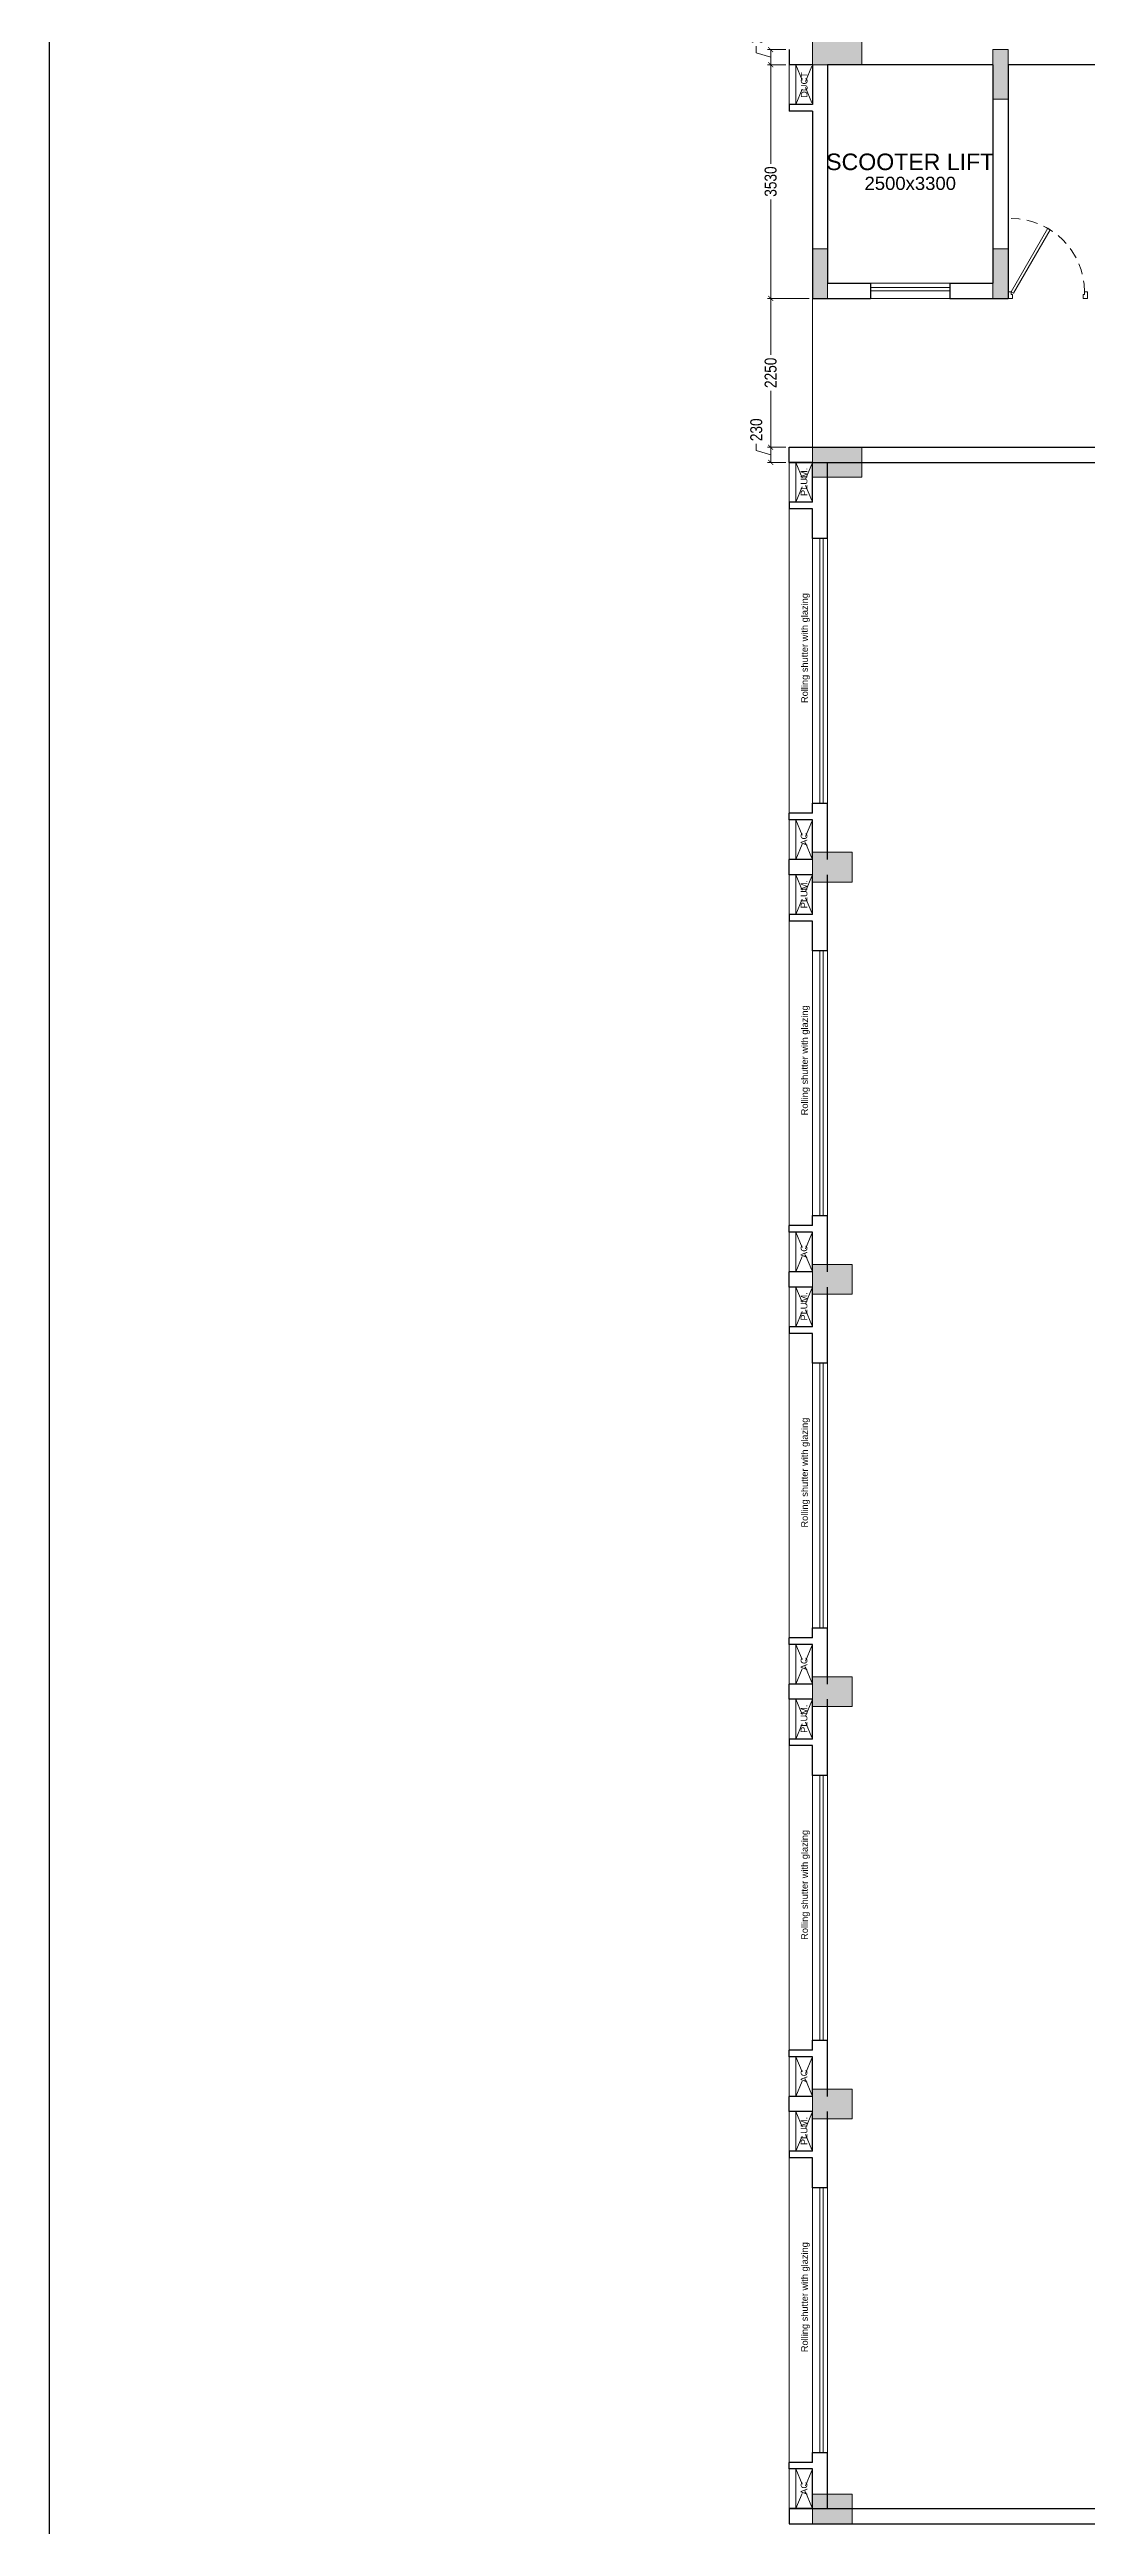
# Model space of a CAD drawing. Header units: metres. Extents: x 9819 to 10514, y 4405 to 4599.
# Drawn here: x 9907.86 to 9923.55, y 4426.81 to 4464.24 of the extents above; entities that cross this region are included whole.
import ezdxf
from ezdxf.enums import TextEntityAlignment as Align

# ---------------------------------------------------------------- set-up
doc = ezdxf.new("R2010")
doc.units = ezdxf.units.M
doc.header["$MEASUREMENT"] = 0
doc.header["$PDMODE"] = 35
doc.header["$PDSIZE"] = 0.3
doc.linetypes.add('DASHED2', pattern=[0.375, 0.25, -0.125])
doc.linetypes.add('HIDDEN', pattern=[0.375, 0.25, -0.125])
doc.layers.add('A_COL. NO', color=4, linetype='Continuous')
for name, color, linetype, lineweight in [('A_DOOR-WIN', 23, 'Continuous', 9), ('A_DOTTED', 8, 'HIDDEN', 0), ('A_EXCAVATION', 15, 'Continuous', 20), ('A_EXT DIM', 7, 'Continuous', 5), ('A_LEDGE', 252, 'Continuous', 15), ('A_SILL 0.09', 9, 'Continuous', 9), ('A_STAIRS', 21, 'Continuous', 9), ('A_TEXT', 7, 'Continuous', 5), ('A_WALL', 7, 'Continuous', 30), ('COLUMN-FINAL', 210, 'Continuous', 20), ('Doorline', 251, 'DASHED2', 13)]:
    doc.layers.add(name, color=color, linetype=linetype, lineweight=lineweight)
doc.layers.get('A_COL. NO').off()
doc.styles.add('A', font='ARIALN.TTF')
doc.styles.get("Standard").update_dxf_attribs({"font": 'arial.ttf'})
doc.dimstyles.new('DIM IN MM', dxfattribs={"dimtxt": 0.18, "dimasz": 0.075, "dimexe": 0.05, "dimexo": 0.05, "dimgap": 0.05, "dimtad": 0, "dimdec": 0, "dimlfac": 1000, "dimzin": 3, "dimdsep": 46, "dimtxsty": 'A', "dimblk1": 'ARCHTICK', "dimblk2": 'ARCHTICK', "dimsah": 1, "dimcen": 0, "dimclrd": 256, "dimclre": 256, "dimclrt": 256, "dimadec": 0, "dimazin": 0, "dimtfac": 1, "dimtdec": 0, "dimtofl": 0, "dimtmove": 1, "dimatfit": 3, "dimfxl": 1, "dimtolj": 1, "dimtzin": 0, "dimlwd": -1, "dimlwe": -1, "dimarcsym": 0})

# ---------------------------------------------------------------- blocks, each defined once
blk = doc.blocks.new('Typical shops Gr.')
at = {"layer": 'A_DOOR-WIN'}
for p, q in [((30.09499999999862, -1.079999999999018), (30.09500000000226, -5.079999999999018)), ((30.14499999999862, -1.079999999999018), (30.14500000000226, -5.079999999999018)), ((0.4650000000019645, -5.380000000000109), (0.4649999999983265, -1.380000000000109)), ((0.5150000000019646, -5.380000000000109), (0.5149999999983265, -1.380000000000109))]:
    blk.add_line(p, q, dxfattribs=at)
at = {"layer": 'A_DOTTED'}
for p, q in [((0.1000000000003638, -0.8299999999999272), (0.3500000000003638, -0.2299999999995634)), ((0.1000000000003638, -0.2299999999995634), (0.3500000000003638, -0.8299999999999272)), ((30.51000000000022, -0.2299999999995634), (30.26000000000022, -0.8299999999999272)), ((30.51000000000022, -0.8299999999999272), (30.26000006726281, -0.2299999999995634)), ((0.1000000000003638, -6.229999999999563), (0.3500000000003638, -5.6299999999992)), ((0.1000000000003638, -5.6299999999992), (0.3499999327377736, -6.229999999999563)), ((30.51000000000022, -5.6299999999992), (30.26000000000022, -6.229999999999563)), ((30.51000000000022, -6.229999999999563), (30.26000000000022, -5.6299999999992))]:
    blk.add_line(p, q, dxfattribs=at)
at = {"layer": 'A_LEDGE'}
for p, q in [((0, -0.8299999999999272), (0, -0.2299999999995634)), ((0.1000000000003638, -0.8299999999999272), (0.1000000000003638, -0.2299999999995634)), ((30.51000000000022, -0.8299999999999272), (30.51000000000022, -0.2299999999995634)), ((30.61000000000058, -0.8299999999999272), (30.61000000000058, -0.2299999999995634)), ((0, -5.6299999999992), (0, -6.229999999999563)), ((0.1000000000003638, -5.6299999999992), (0.1000000000003638, -6.229999999999563)), ((30.51000000000022, -5.6299999999992), (30.51000000000022, -6.229999999999563)), ((30.61000000000058, -5.6299999999992), (30.61000000000058, -6.229999999999563))]:
    blk.add_line(p, q, dxfattribs=at)
at = {"layer": 'A_SILL 0.09'}
for p, q in [((30.03000000000429, -5.079999999999018), (30.03000000000065, -1.079999999999018)), ((30.26000000000022, -1.079999999999018), (30.26000000000386, -5.079999999999018)), ((0.3500000000003638, -5.380000000000109), (0.3499999999967258, -1.380000000000109)), ((0.5799999999962893, -1.380000000000109), (0.5799999999999272, -5.380000000000109))]:
    blk.add_line(p, q, dxfattribs=at)
at = {"layer": 'A_STAIRS'}
for p, q in [((0, -5.529999999998836), (0, -0.930000000000291)), ((30.61000000000058, -5.529999999998836), (30.61000000000058, -0.930000000000291))]:
    blk.add_line(p, q, dxfattribs=at)
at = {"layer": 'A_WALL'}
for p, q in [((0, -0.2299999999995634), (0, 0)), ((30.61000000000058, 0), (30.61000000000058, -0.2299999999995634)), ((0.3500000000003638, -0.2299999999995634), (0, -0.2299999999995634)), ((0.3500000000021828, -0.8300000000008367), (0.3500000000003638, -0.2299999999995634)), ((0.5799999999981083, -1.380000000000109), (0.5799999999999272, -0.2299999999995634)), ((30.03000000000065, -0.2299999999995634), (30.03000000000065, -1.079999999999018)), ((30.26000000000022, -0.2299999999995634), (30.61000000000058, -0.2299999999995634)), ((30.26000000000022, -0.2299999999995634), (30.26000000000022, -0.8299999999999272)), ((0.3500000000003638, -0.8299999999999272), (0, -0.8299999999999272)), ((0, -0.8299999999999272), (0, -0.930000000000291)), ((0.3500000000003638, -0.930000000000291), (0, -0.930000000000291)), ((0.3500000000003638, -1.380000000001019), (0.3500000000021828, -0.9300000000012005)), ((30.26000000000022, -1.079999999999018), (30.03000000000065, -1.079999999999018)), ((30.26000000000022, -0.8299999999999272), (30.61000000000058, -0.8299999999999272)), ((30.26000000000022, -0.930000000000291), (30.61000000000058, -0.930000000000291)), ((30.26000000000022, -0.930000000000291), (30.26000000000022, -1.079999999999018)), ((30.61000000000058, -0.8299999999999272), (30.61000000000058, -0.930000000000291)), ((0.5799999999981083, -1.380000000000109), (0.3499999999985448, -1.380000000000109)), ((30.03000000000247, -5.079999999999018), (30.03000000000065, -6.229999999999563)), ((30.03000000000247, -5.079999999999018), (30.26000000000204, -5.079999999999018)), ((30.26000000000022, -5.079999999998108), (30.2599999999984, -5.529999999997926)), ((0.3500000000003638, -5.529999999998836), (0, -5.529999999998836)), ((0, -5.6299999999992), (0, -5.529999999998836)), ((0.3500000000003638, -5.529999999998836), (0.3500000000003638, -5.380000000000109)), ((0.3500000000003638, -5.380000000000109), (0.5799999999999272, -5.380000000000109)), ((0.5799999999999272, -6.229999999999563), (0.5799999999999272, -5.380000000000109)), ((30.26000000000022, -5.529999999998836), (30.61000000000058, -5.529999999998836)), ((30.61000000000058, -5.6299999999992), (30.61000000000058, -5.529999999998836)), ((0.3500000000003638, -5.6299999999992), (0, -5.6299999999992)), ((0.3500000000003638, -6.229999999999563), (0.3500000000003638, -5.6299999999992)), ((30.2599999999984, -5.62999999999829), (30.26000000000022, -6.229999999999563)), ((30.26000000000022, -5.6299999999992), (30.61000000000058, -5.6299999999992)), ((0.3500000000003638, -6.229999999999563), (0, -6.229999999999563)), ((30.26000000000022, -6.229999999999563), (30.61000000000058, -6.229999999999563))]:
    blk.add_line(p, q, dxfattribs=at)
at = {"layer": 'A_TEXT'}
for s, p in [('PLUM.', (0.2744808729130455, -0.5230493458975616)), ('AC', (30.4355191270879, -0.531425415357262)), ('Rolling shutter with glazing', (0.2816142194569693, -3.034074505945682)), ('Rolling shutter with glazing', (30.39898605339476, -3.427562601829777)), ('AC', (0.2744808729130455, -5.923049345897198)), ('PLUM.', (30.4338138064868, -5.935586397621591))]:
    blk.add_text(s, height=0.1, rotation=90, dxfattribs=at).set_placement(p, align=Align.CENTER)
for s, height, p in [('SHOP', 0.25, (7.920181948744357, -2.854999999999563)), ('SHOP', 0.25, (22.83720608780095, -2.854999999999563)), ('14840x6000', 0.2, (7.920181948744357, -3.154999999999745)), ('14840x6000', 0.2, (22.82066447797661, -3.154999999999745))]:
    blk.add_text(s, height=height, dxfattribs=at).set_placement(p, align=Align.CENTER)
blk = doc.blocks.new('D-900')
at = {"layer": 'A_DOOR-WIN'}
for points in [[(0.4500000013867975, 0.7938010843499796), (0.03500000000349246, 0.07500000002619345), (0.06271281290537445, 0.05899999997927807), (0.4777128142814036, 0.7778010843030643)], [(0, 0.0749999999825377), (0, 0), (0.05000000000291038, 0), (0.0500000000174623, 0.04299999997601844), (0.03500000001804437, 0.04299999997601844), (0.03500000001804437, 0.0749999999825377)], [(0.9000000000087311, 0.0749999999825377), (0.9000000000087311, 0), (0.8500000000058208, 0), (0.8499999999767169, 0.04299999997601844), (0.8649999999906868, 0.04299999997601844), (0.8649999999906868, 0.0749999999825377)]]:
    blk.add_lwpolyline(points, close=True, dxfattribs=at)
at = {"layer": 'Doorline', "ltscale": 0.5}
blk.add_arc((0.03500000001804437, 0.0749999999825377), 0.8299999999726424, 0, 89.99999999833247, dxfattribs=at)
blk = doc.blocks.new('_ARCHTICK')
at = {"color": 0, "linetype": 'ByBlock', "const_width": 0.15}
blk.add_lwpolyline([(-0.5, -0.5), (0.5, 0.5)], dxfattribs=at)
blk = doc.blocks.new('*D3996')
at = {"layer": 'A_EXT DIM', "transparency": 16777216}
for p, q in [((9918.547363722268, 4464.19287801967), (9918.547363722268, 4464.292878019671)), ((9918.764266860058, 4464.127807078334), (9918.547363722268, 4464.19287801967)), ((9918.994538073403, 4464.242807078333), (9918.714266860059, 4464.242807078333)), ((9918.764266860058, 4464.242807078333), (9918.764266860058, 4464.012807078334)), ((9918.994538073403, 4464.012807078334), (9918.714266860059, 4464.012807078334))]:
    blk.add_line(p, q, dxfattribs=at)
at = {"layer": 'Defpoints', "color": 0, "transparency": 16777216}
for p in [(9919.044538073402, 4464.242807078333), (9918.764266860058, 4464.012807078334), (9919.044538073402, 4464.012807078334)]:
    blk.add_point(p, dxfattribs=at)
at = {"layer": 'A_EXT DIM', "transparency": 16777216, "xscale": 0.075, "yscale": 0.075, "zscale": 0.075}
for p, rotation in [((9918.764266860058, 4464.242807078333), 90), ((9918.764266860058, 4464.012807078334), 270)]:
    blk.add_blockref('_ARCHTICK', p, dxfattribs=dict(at, rotation=rotation))
at = {"layer": 'A_EXT DIM', "transparency": 16777216, "insert": (9918.547363722268, 4464.506916218847), "char_height": 0.18, "attachment_point": 5, "rotation": 90, "style": 'A'}
blk.add_mtext('\\A1;230', dxfattribs=at)
blk = doc.blocks.new('*D3997')
at = {"layer": 'A_EXT DIM', "transparency": 16777216}
for p, q in [((9918.994538073403, 4464.012807078334), (9918.714266860059, 4464.012807078334)), ((9918.764266860058, 4464.012807078334), (9918.764266860058, 4462.517895755005)), ((9918.764266860058, 4460.482807078334), (9918.764266860058, 4461.977718401662)), ((9919.344538073403, 4460.482807078334), (9918.714266860059, 4460.482807078334))]:
    blk.add_line(p, q, dxfattribs=at)
at = {"layer": 'Defpoints', "color": 0, "transparency": 16777216}
for p in [(9919.044538073402, 4464.012807078334), (9918.764266860058, 4460.482807078334), (9919.394538073402, 4460.482807078334)]:
    blk.add_point(p, dxfattribs=at)
at = {"layer": 'A_EXT DIM', "transparency": 16777216, "xscale": 0.075, "yscale": 0.075, "zscale": 0.075}
for p, rotation in [((9918.764266860058, 4464.012807078334), 90), ((9918.764266860058, 4460.482807078334), 270)]:
    blk.add_blockref('_ARCHTICK', p, dxfattribs=dict(at, rotation=rotation))
at = {"layer": 'A_EXT DIM', "transparency": 16777216, "insert": (9918.764266860058, 4462.24780707833), "char_height": 0.18, "attachment_point": 5, "rotation": 90, "style": 'A'}
blk.add_mtext('\\A1;3530', dxfattribs=at)
blk = doc.blocks.new('*D3998')
at = {"layer": 'A_EXT DIM', "transparency": 16777216}
for p, q in [((9919.344538073403, 4460.482807078334), (9918.714266860059, 4460.482807078334)), ((9918.764266860058, 4460.482807078334), (9918.764266860058, 4459.629184977377)), ((9918.764266860058, 4458.23280707833), (9918.764266860058, 4459.086429179288)), ((9918.994538073403, 4458.23280707833), (9918.714266860059, 4458.23280707833))]:
    blk.add_line(p, q, dxfattribs=at)
at = {"layer": 'Defpoints', "color": 0, "transparency": 16777216}
for p in [(9919.394538073402, 4460.482807078334), (9918.764266860058, 4458.23280707833), (9919.044538073402, 4458.23280707833)]:
    blk.add_point(p, dxfattribs=at)
at = {"layer": 'A_EXT DIM', "transparency": 16777216, "xscale": 0.075, "yscale": 0.075, "zscale": 0.075}
for p, rotation in [((9918.764266860058, 4460.482807078334), 90), ((9918.764266860058, 4458.23280707833), 270)]:
    blk.add_blockref('_ARCHTICK', p, dxfattribs=dict(at, rotation=rotation))
at = {"layer": 'A_EXT DIM', "transparency": 16777216, "insert": (9918.764266860058, 4459.357807078329), "char_height": 0.18, "attachment_point": 5, "rotation": 90, "style": 'A'}
blk.add_mtext('\\A1;2250', dxfattribs=at)
blk = doc.blocks.new('*D3999')
at = {"layer": 'A_EXT DIM', "transparency": 16777216}
for p, q in [((9918.547363722268, 4458.182878019667), (9918.547363722268, 4458.282878019667)), ((9918.764266860058, 4458.11780707833), (9918.547363722268, 4458.182878019667)), ((9918.994538073403, 4458.23280707833), (9918.714266860059, 4458.23280707833)), ((9918.764266860058, 4458.23280707833), (9918.764266860058, 4458.00280707833)), ((9918.994538073403, 4458.00280707833), (9918.714266860059, 4458.00280707833))]:
    blk.add_line(p, q, dxfattribs=at)
at = {"layer": 'Defpoints', "color": 0, "transparency": 16777216}
for p in [(9919.044538073402, 4458.23280707833), (9918.764266860058, 4458.00280707833), (9919.044538073402, 4458.00280707833)]:
    blk.add_point(p, dxfattribs=at)
at = {"layer": 'A_EXT DIM', "transparency": 16777216, "xscale": 0.075, "yscale": 0.075, "zscale": 0.075}
for p, rotation in [((9918.764266860058, 4458.23280707833), 90), ((9918.764266860058, 4458.00280707833), 270)]:
    blk.add_blockref('_ARCHTICK', p, dxfattribs=dict(at, rotation=rotation))
at = {"layer": 'A_EXT DIM', "transparency": 16777216, "insert": (9918.547363722268, 4458.496916218844), "char_height": 0.18, "attachment_point": 5, "rotation": 90, "style": 'A'}
blk.add_mtext('\\A1;230', dxfattribs=at)
blk = doc.blocks.new('Wing D Columns')
at = {"layer": 'COLUMN-FINAL'}
for color, points in [(4, [(-6.281516107264906e-08, -30.47000000002299), (-6.281516107264906e-08, -30.9200000000219), (0.7499999371848389, -30.9200000000219), (0.7499999371848389, -30.47000000002299)]), (4, [(-6.281879905145615e-08, -36.70000000002619), (-6.281879905145615e-08, -37.1500000000251), (0.749999937181201, -37.1500000000251), (0.749999937181201, -36.70000000002619)]), (1, [(-6.281879905145615e-08, -42.81999996024024), (-6.281879905145615e-08, -43.26999996023915), (0.5999999371833837, -43.26999996023915), (0.5999999371833837, -42.81999996024024)]), (1, [(-3.15867509925738e-08, -49.04999998796484), (-3.15867509925738e-08, -49.49999998796375), (0.5999999684136128, -49.49999998796375), (0.5999999684136128, -49.04999998796484)]), (1, [(-3.15867509925738e-08, -55.2799999879644), (-3.15867509925738e-08, -55.72999998796331), (0.5999999684136128, -55.72999998796331), (0.5999999684136128, -55.2799999879644)]), (1, [(-3.15867509925738e-08, -61.50999998796397), (-3.15867509925738e-08, -61.95999998796287), (0.5999999684136128, -61.95999998796287), (0.5999999684136128, -61.50999998796397)]), (1, [(-3.15867509925738e-08, -67.62999999999556), (-3.15867509925738e-08, -68.07999999999447), (0.5999999684136128, -68.07999999999447), (0.5999999684136128, -67.62999999999556)])]:
    blk.add_hatch(color=color, dxfattribs=at).paths.add_polyline_path(points)
h = blk.add_hatch(color=30, dxfattribs=at)
h.dxf.hatch_style = 1
h.paths.add_polyline_path([(2.729999937180764, -31.43999999999505), (2.959999937180328, -31.43999999999505), (2.959999937180328, -30.68999999999505), (2.729999937180764, -30.68999999999505)])
h = blk.add_hatch(color=5, dxfattribs=at)
h.dxf.hatch_style = 1
h.paths.add_polyline_path([(-6.281516107264906e-08, -34.45000000002256), (0.2299999371844024, -34.45000000002256), (0.2299999371844024, -33.70000000002256), (-6.281516107264906e-08, -33.70000000002256)])
h = blk.add_hatch(color=30, dxfattribs=at)
h.dxf.hatch_style = 1
h.paths.add_polyline_path([(2.729999937180764, -34.45000000002256), (2.959999937180328, -34.45000000002256), (2.959999937180328, -33.70000000002256), (2.729999937180764, -33.70000000002256)])
at = {"layer": 'COLUMN-FINAL', "color": 4}
for points in [[(-6.281516107264906e-08, -30.47000000002299), (-6.281516107264906e-08, -30.9200000000219), (0.7499999371848389, -30.9200000000219), (0.7499999371848389, -30.47000000002299)], [(-6.281879905145615e-08, -36.70000000002619), (-6.281879905145615e-08, -37.1500000000251), (0.749999937181201, -37.1500000000251), (0.749999937181201, -36.70000000002619)]]:
    blk.add_lwpolyline(points, close=True, dxfattribs=at)
at = {"layer": 'COLUMN-FINAL', "color": 30}
for points in [[(2.729999937180764, -31.43999999999505), (2.959999937180328, -31.43999999999505), (2.959999937180328, -30.68999999999505), (2.729999937180764, -30.68999999999505)], [(2.729999937180764, -34.45000000002256), (2.959999937180328, -34.45000000002256), (2.959999937180328, -33.70000000002256), (2.729999937180764, -33.70000000002256)]]:
    blk.add_lwpolyline(points, close=True, dxfattribs=at)
at = {"layer": 'COLUMN-FINAL', "color": 5}
blk.add_lwpolyline([(-6.281516107264906e-08, -34.45000000002256), (0.2299999371844024, -34.45000000002256), (0.2299999371844024, -33.70000000002256), (-6.281516107264906e-08, -33.70000000002256)], close=True, dxfattribs=at)
at = {"layer": 'COLUMN-FINAL', "color": 1}
for points in [[(-6.281879905145615e-08, -42.81999996024024), (-6.281879905145615e-08, -43.26999996023915), (0.5999999371833837, -43.26999996023915), (0.5999999371833837, -42.81999996024024)], [(-3.15867509925738e-08, -49.04999998796484), (-3.15867509925738e-08, -49.49999998796375), (0.5999999684136128, -49.49999998796375), (0.5999999684136128, -49.04999998796484)], [(-3.15867509925738e-08, -55.2799999879644), (-3.15867509925738e-08, -55.72999998796331), (0.5999999684136128, -55.72999998796331), (0.5999999684136128, -55.2799999879644)], [(-3.15867509925738e-08, -61.50999998796397), (-3.15867509925738e-08, -61.95999998796287), (0.5999999684136128, -61.95999998796287), (0.5999999684136128, -61.50999998796397)], [(-3.15867509925738e-08, -67.62999999999556), (-3.15867509925738e-08, -68.07999999999447), (0.5999999684136128, -68.07999999999447), (0.5999999684136128, -67.62999999999556)]]:
    blk.add_lwpolyline(points, close=True, dxfattribs=at)
blk = doc.blocks.new('WING-D REVISED COLU.')
at = {"layer": 'A_EXCAVATION'}
blk.add_blockref('Wing D Columns', (5532.5427775512, -8729.917869285906), dxfattribs=at)

msp = doc.modelspace()

# ---------------------------------------------------------------- linework, layer by layer
msp.add_lwpolyline([(9907.860103562034, 4599.191324230777), (10513.78705017542, 4599.191324230777), (10513.78705017542, 4405.068792565311), (9907.860103562034, 4405.068792565311)], close=True)
at = {"layer": 'A_DOOR-WIN'}
for p, q in [((9921.474538073398, 4460.647807078332), (9920.274538073398, 4460.647807078332)), ((9921.474538073398, 4460.597807078332), (9920.274538073398, 4460.597807078332))]:
    msp.add_line(p, q, dxfattribs=at)
at = {"layer": 'A_DOTTED'}
for p, q in [((9919.144538073399, 4463.412807078332), (9919.394538073399, 4464.012807078332)), ((9919.144538073399, 4464.012807078332), (9919.394538073399, 4463.412807078332))]:
    msp.add_line(p, q, dxfattribs=at)
at = {"layer": 'A_LEDGE'}
for p, q in [((9919.044538073398, 4463.412807078332), (9919.044538073398, 4464.012807078332)), ((9919.144538073399, 4463.412807078332), (9919.144538073399, 4464.012807078332))]:
    msp.add_line(p, q, dxfattribs=at)
at = {"layer": 'A_SILL 0.09'}
for p, q in [((9919.394538073399, 4460.482807078332), (9919.394538073399, 4458.232807078328)), ((9920.274538073398, 4460.712807078332), (9921.474538073398, 4460.712807078332)), ((9921.474538073398, 4460.482807078332), (9920.274538073398, 4460.482807078332))]:
    msp.add_line(p, q, dxfattribs=at)
at = {"layer": 'A_WALL'}
for p, q in [((9919.044538073398, 4464.242807078332), (9919.044538073398, 4464.012807078332)), ((9919.394538073399, 4464.012807078332), (9919.044538073398, 4464.012807078332)), ((9919.394538073399, 4464.012807078332), (9919.394538073399, 4463.412807078332)), ((9922.124538073398, 4464.012807078331), (9919.624538073398, 4464.012807078331)), ((9919.624538073398, 4464.012807078332), (9919.624538073398, 4460.712807078332)), ((9922.124538073398, 4464.012807078332), (9922.124538073398, 4460.712807078332)), ((9928.884538073398, 4464.012807078332), (9922.354538073398, 4464.012807078332)), ((9922.354538073398, 4464.012807078332), (9922.354538073398, 4460.482807078332)), ((9919.394538073399, 4463.412807078332), (9919.044538073398, 4463.412807078332)), ((9919.044538073398, 4463.412807078332), (9919.044538073398, 4463.312807078331)), ((9919.394538073399, 4463.312807078331), (9919.044538073398, 4463.312807078331)), ((9919.394538073399, 4463.312807078331), (9919.394538073399, 4460.482807078332)), ((9919.394538073399, 4460.482807078332), (9920.274538073398, 4460.482807078332)), ((9919.624538073398, 4460.712807078332), (9920.274538073398, 4460.712807078332)), ((9920.274538073398, 4460.712807078332), (9920.274538073398, 4460.482807078332)), ((9921.474538073398, 4460.712807078332), (9922.124538073398, 4460.712807078332)), ((9921.474538073398, 4460.712807078332), (9921.474538073398, 4460.482807078332)), ((9921.4745380734, 4460.482807078332), (9922.354538073398, 4460.482807078332)), ((9919.044538073398, 4458.232807078328), (9949.654538073399, 4458.232807078328)), ((9919.044538073398, 4458.002807078328), (9949.654538073399, 4458.002807078328)), ((9919.044538073396, 4433.082807078356), (9919.044538073396, 4433.312807078356)), ((9919.044538073395, 4427.082807078355), (9919.044538073395, 4426.852807078356)), ((9919.044538073395, 4427.082807078355), (9949.654538073397, 4427.082807078362)), ((9919.044538073395, 4426.852807078356), (9949.654538073397, 4426.852807078362))]:
    msp.add_line(p, q, dxfattribs=at)

# ---------------------------------------------------------------- block references
at = {"layer": 'A_COL. NO'}
msp.add_blockref('WING-D REVISED COLU.', (4386.851760584688, 13224.85067636427), dxfattribs=at)
at = {"layer": 'A_DOOR-WIN', "xscale": 1.333333333270275, "yscale": 1.333333333270275, "zscale": 1.333333333270275}
msp.add_blockref('D-900', (9922.35453807342, 4460.482807078324), dxfattribs=at)
at = {"layer": 'A_WALL'}
for p in [(9919.044538073396, 4458.232807078354), (9919.044538073396, 4452.002807078355), (9919.044538073396, 4445.772807078355), (9919.044538073396, 4439.542807078356), (9919.044538073396, 4433.312807078356)]:
    msp.add_blockref('Typical shops Gr.', p, dxfattribs=at)

# ---------------------------------------------------------------- texts
at = {"layer": 'A_TEXT'}
msp.add_text('DUCT', height=0.1, rotation=90, dxfattribs=at).set_placement((9919.320724266907, 4463.707220681437), align=Align.CENTER)
for s, height, p in [('SCOOTER LIFT', 0.25, (9920.874538073398, 4462.420834313498)), ('2500x3300', 0.2, (9920.874538073398, 4462.120834313498))]:
    msp.add_text(s, height=height, dxfattribs=at).set_placement(p, align=Align.CENTER)

# ---------------------------------------------------------------- dimensions: what is measured, and where the dimension line sits
at = {"layer": 'A_EXT DIM'}
for base, p1, p2, picture, middle in [((9918.764266860058, 4464.012807078334), (9919.044538073398, 4464.242807078332), (9919.044538073398, 4464.012807078332), '*D3996', (9918.547363722268, 4464.342878019666)), ((9918.764266860058, 4460.482807078334), (9919.044538073398, 4464.012807078332), (9919.394538073399, 4460.482807078332), '*D3997', (9918.764266860058, 4462.24780707833)), ((9918.764266860058, 4458.23280707833), (9919.394538073399, 4460.482807078332), (9919.044538073398, 4458.232807078328), '*D3998', (9918.764266860058, 4459.357807078329)), ((9918.764266860058, 4458.00280707833), (9919.044538073398, 4458.232807078328), (9919.044538073398, 4458.002807078328), '*D3999', (9918.547363722268, 4458.332878019663))]:
    dim = msp.add_linear_dim(base=base, p1=p1, p2=p2, angle=90, dimstyle='DIM IN MM', override={"dimpost": '\\X'}, dxfattribs=at)
    dim.commit()
    dim.dimension.update_dxf_attribs({"geometry": picture, "text_midpoint": middle})

doc.saveas('drawing.dxf')
